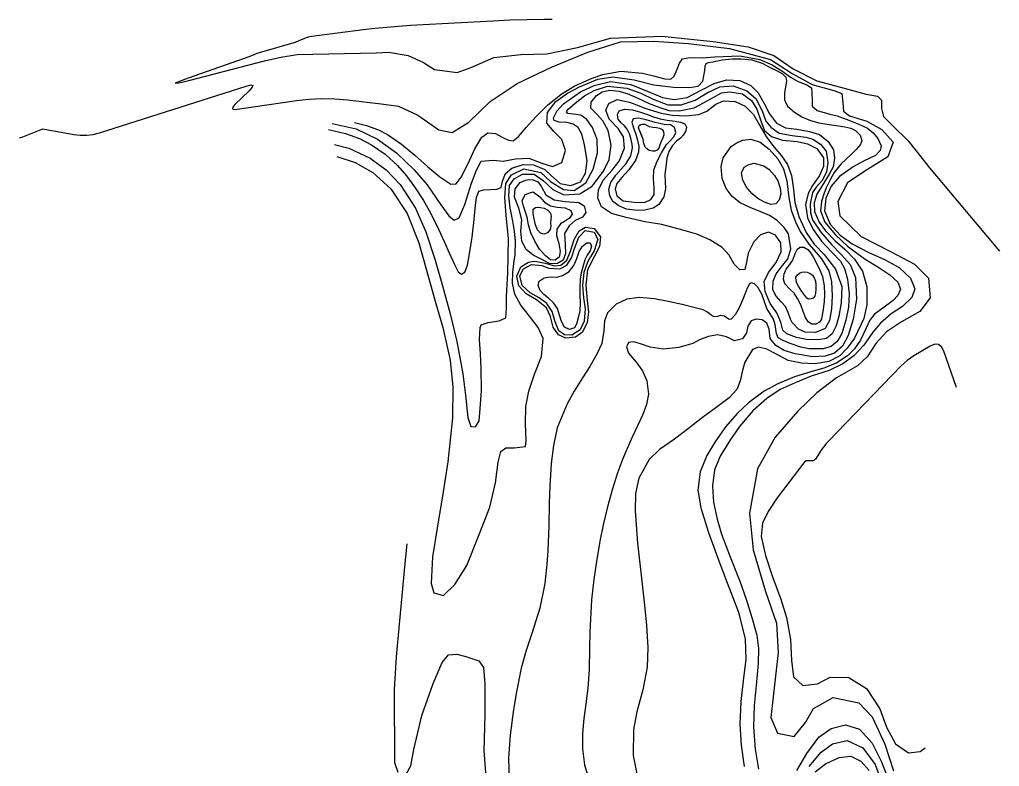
# Model space of a CAD drawing. Extents: x 290015 to 290303, y 715551 to 716063.
# Drawn here: x 290077.9 to 290227.3, y 715949.5 to 716063.4 of the extents above; entities that cross this region are included whole.
import ezdxf

# ---------------------------------------------------------------- set-up
doc = ezdxf.new("R2010")
doc.units = 0
doc.header["$MEASUREMENT"] = 0
for name, color, linetype in [('11', 7, 'CONTINUOUS'), ('12', 7, 'CONTINUOUS'), ('13', 7, 'CONTINUOUS'), ('14', 7, 'CONTINUOUS'), ('15', 7, 'CONTINUOUS'), ('16', 7, 'CONTINUOUS'), ('17', 7, 'CONTINUOUS'), ('18', 7, 'CONTINUOUS'), ('19', 7, 'CONTINUOUS'), ('20', 7, 'CONTINUOUS'), ('21', 7, 'CONTINUOUS')]:
    doc.layers.add(name, color=color, linetype=linetype)

msp = doc.modelspace()

# ---------------------------------------------------------------- linework, layer by layer
at = {"layer": '11', "color": 2, "linetype": 'CONTINUOUS'}
msp.add_line((290216.679, 716040.746), (290227.321, 716028.043), dxfattribs=at)
for points in [[(290159.103, 716063.345), (290157.918, 716063.353), (290155.3, 716063.325), (290152.683, 716063.25), (290150.067, 716063.129), (290137.508, 716062.436), (290135.698, 716062.32), (290133.891, 716062.172), (290132.087, 716061.992), (290130.286, 716061.78), (290122.465, 716060.79), (290122.179, 716060.744), (290121.9, 716060.677), (290121.625, 716060.589), (290121.357, 716060.481), (290120.489, 716060.095), (290120.301, 716060.015), (290120.112, 716059.943), (290119.92, 716059.877), (290119.725, 716059.817), (290114.819, 716058.413), (290114.636, 716058.357), (290114.454, 716058.298), (290114.273, 716058.233), (290114.094, 716058.163), (290113.513, 716057.929), (290113.388, 716057.88), (290113.263, 716057.832), (290113.137, 716057.785), (290113.01, 716057.74), (290103.622, 716054.437), (290102.12, 716053.885), (290101.637, 716053.642), (290102.173, 716053.71), (290103.728, 716054.088), (290115.245, 716057.06), (290117.723, 716057.616), (290120.221, 716058.01), (290132.306, 716058.285)], [(290132.306, 716058.285), (290134.146, 716058.406), (290137.184, 716057.901), (290139.512, 716056.817), (290141.177, 716055.741), (290144.63, 716055.276), (290146.898, 716056.101), (290150.208, 716057.57), (290154.322, 716058.057), (290158.33, 716058.126), (290162.973, 716059.102), (290168.018, 716060.511), (290175.831, 716060.818), (290183.69, 716060.031), (290189.015, 716059.188), (290192.914, 716057.905), (290195.883, 716055.854), (290199.461, 716054.038), (290203.649, 716052.887), (290206.994, 716051.987), (290208.721, 716051.668), (290209.351, 716051.05), (290209.363, 716049.787), (290209.629, 716048.564), (290211.026, 716047.229), (290213.391, 716044.873), (290215.541, 716042.166), (290216.679, 716040.746)], [(290220.758, 716007.303), (290218.856, 716012.819), (290218.508, 716013.494), (290218.043, 716013.847), (290217.459, 716013.878), (290216.758, 716013.586), (290214.274, 716012.106), (290213.755, 716011.772), (290213.261, 716011.407), (290212.793, 716011.009), (290212.35, 716010.58), (290201.203, 715999.028), (290200.916, 715998.717), (290200.645, 715998.395), (290200.388, 715998.06), (290200.147, 715997.714), (290199.254, 715996.372), (290199.144, 715996.24), (290199.013, 715996.147), (290198.862, 715996.092), (290198.691, 715996.076), (290197.892, 715996.088), (290197.868, 715996.088), (290197.845, 715996.085), (290197.822, 715996.08), (290197.799, 715996.073), (290197.725, 715996.046), (290197.71, 715996.039), (290197.696, 715996.03), (290197.684, 715996.02), (290197.673, 715996.007), (290193.426, 715990.452)], [(290193.426, 715990.452), (290192.044, 715988.387), (290191.215, 715986.589), (290191.018, 715984.591), (290191.634, 715981.655), (290192.686, 715978.564), (290194.009, 715975.032), (290194.879, 715972.224), (290195.471, 715968.858), (290195.643, 715965.642), (290195.932, 715963.176), (290197.354, 715961.838), (290199.561, 715962.106), (290201.528, 715963.143), (290204.337, 715963.057), (290207.068, 715961.42), (290209.094, 715958.313), (290210.087, 715955.484), (290211.497, 715952.941), (290213.45, 715951.579), (290215.217, 715951.801), (290216.011, 715952.357)]]:
    msp.add_lwpolyline(points, dxfattribs=at)
at = {"layer": '12', "color": 2, "linetype": 'CONTINUOUS'}
for points in [[(290133.059, 716050.519), (290135.704, 716050.171), (290138.663, 716048.79), (290141.816, 716046.546), (290143.851, 716046.169), (290146.421, 716047.712), (290149.69, 716050.883), (290153.809, 716053.61), (290159.001, 716056.088), (290164.56, 716058.373), (290169.558, 716059.962), (290174.649, 716060.044), (290179.892, 716059.727), (290186.16, 716058.949), (290192.395, 716057.248), (290195.717, 716055.119), (290198.788, 716053.466), (290202.065, 716052.527), (290203.273, 716052.095), (290203.454, 716050.719), (290203.552, 716049.393), (290204.463, 716048.693), (290207.107, 716047.886), (290209.414, 716046.585), (290211.125, 716044.673), (290210.302, 716042.424), (290206.791, 716040.268), (290204.137, 716038.488), (290202.669, 716035.63), (290202.997, 716033.439), (290206.254, 716030.293), (290210.697, 716028.029), (290214.386, 716026.067), (290216.486, 716023.92), (290216.745, 716020.939), (290215.207, 716018.886), (290212.386, 716017.302), (290210.087, 716015.755), (290208.47, 716013.965), (290207.159, 716011.959), (290205.658, 716010.586), (290202.47, 716008.744), (290199.505, 716006.459), (290196.598, 716003.684), (290193.147, 715999.694), (290190.419, 715994.891), (290189.23, 715988.108), (290189.782, 715982.523), (290191.656, 715976.166), (290193.317, 715971.345), (290193.601, 715966.909), (290192.839, 715960.136), (290192.461, 715956.991), (290193.482, 715954.597), (290196.027, 715954.096), (290197.747, 715956.208), (290198.998, 715958.331), (290201.975, 715960.008), (290205.892, 715959.213), (290207.906, 715957.091), (290209.829, 715952.89), (290211.19, 715948.84)], [(290077.913, 716045.35), (290078.39, 716045.502), (290081.478, 716046.696), (290081.478, 716046.696), (290081.478, 716046.696), (290081.478, 716046.696), (290081.478, 716046.696), (290081.478, 716046.696), (290081.478, 716046.696), (290081.478, 716046.696), (290081.478, 716046.696), (290081.478, 716046.696), (290086.165, 716045.848), (290087.165, 716045.728), (290088.158, 716045.731), (290089.142, 716045.857), (290090.118, 716046.105), (290112.484, 716053.231), (290113.172, 716053.396), (290113.474, 716053.33), (290113.389, 716053.033), (290112.918, 716052.505), (290110.749, 716050.404), (290110.423, 716050.021), (290110.372, 716049.775), (290110.598, 716049.664), (290111.101, 716049.689), (290120.14, 716050.998), (290122.078, 716051.216), (290124.018, 716051.307), (290125.959, 716051.273), (290127.903, 716051.112), (290133.059, 716050.519)]]:
    msp.add_lwpolyline(points, dxfattribs=at)
at = {"layer": '13', "color": 2, "linetype": 'CONTINUOUS'}
for points in [[(290128.974, 716047.681), (290130.805, 716047.229), (290132.616, 716046.564), (290133.994, 716045.859), (290136.153, 716044.376), (290138.183, 716042.669), (290140.15, 716040.92), (290142.001, 716039.391), (290143.655, 716038.271), (290144.497, 716038.309), (290145.269, 716039.319), (290146.303, 716041.44), (290147.335, 716043.637), (290148.42, 716045.428), (290149.317, 716046.075), (290150.5, 716045.968), (290151.515, 716045.444), (290152.469, 716044.973), (290153.186, 716044.874), (290153.966, 716045.538), (290155.162, 716046.906), (290156.613, 716048.52), (290158.423, 716050.327), (290160.471, 716051.991), (290162.57, 716053.258), (290165.199, 716054.426), (290166.857, 716054.98), (290169.619, 716055.473), (290172.876, 716055.2), (290174.79, 716054.74), (290176.301, 716054.337), (290177.238, 716054.286), (290177.738, 716054.753), (290178.207, 716055.797), (290178.54, 716056.729), (290179.006, 716057.375), (290180.094, 716057.556), (290182.007, 716057.525), (290183.935, 716057.702), (290187.715, 716057.832), (290190.773, 716057.293), (290192.658, 716056.473), (290194.32, 716055.462), (290195.477, 716054.601), (290196.657, 716053.91), (290197.972, 716053.405), (290198.68, 716052.947), (290198.697, 716052.249), (290198.766, 716051.038), (290198.789, 716050.169), (290199.513, 716049.475), (290201.443, 716048.948), (290202.562, 716048.705), (290204.356, 716048.042), (290205.887, 716047.398), (290207.222, 716046.792), (290208.057, 716046.096), (290208.796, 716045.211), (290209.273, 716044.11), (290209.155, 716043.38), (290208.427, 716042.663), (290206.619, 716041.755), (290205.047, 716040.898), (290202.946, 716039.45), (290201.673, 716037.987), (290200.829, 716036.133), (290200.633, 716034.228), (290201.524, 716032.194), (290203.039, 716030.498), (290204.867, 716029.163), (290207.404, 716027.862), (290209.804, 716026.794), (290212.04, 716025.584), (290213.788, 716023.942), (290214.402, 716022.334), (290213.947, 716021.001), (290212.524, 716019.599), (290210.824, 716018.492), (290209.175, 716017.065), (290208.027, 716015.694), (290206.624, 716013.736), (290205.134, 716012.118), (290203.457, 716010.883), (290201.359, 716009.885), (290198.626, 716008.986), (290196.161, 716008.01), (290193.907, 716006.952), (290191.867, 716005.621), (290189.699, 716003.705), (290187.707, 716001.314), (290186.313, 715999.338)], [(290186.313, 715999.338), (290184.736, 715996.802), (290183.892, 715994.725), (290183.547, 715992.25), (290183.737, 715989.823), (290184.275, 715987.223), (290184.964, 715984.903), (290186.279, 715981.454), (290187.727, 715977.763), (290188.694, 715975.005), (290189.578, 715972.238), (290190.317, 715969.541), (290190.58, 715967.497), (290190.511, 715965.185), (290190.212, 715961.867), (290189.937, 715958.823), (290189.822, 715955.481), (290190.089, 715952.136), (290190.584, 715949.128)], [(290196.457, 715948.883), (290197.971, 715951.472), (290199.776, 715953.996), (290201.674, 715955.305), (290203.872, 715955.836), (290205.998, 715955.218), (290207.919, 715953.062), (290209.356, 715950.197), (290210.589, 715946.9)]]:
    msp.add_lwpolyline(points, dxfattribs=at)
at = {"layer": '14', "color": 2, "linetype": 'CONTINUOUS'}
for points in [[(290125.591, 716047.512), (290129.227, 716046.687), (290132.498, 716045.148), (290135.41, 716043.034), (290138.098, 716040.476), (290140.054, 716038.151), (290142.15, 716035.121), (290143.377, 716033.442), (290144.197, 716032.801), (290144.944, 716033.145), (290145.812, 716035.149), (290146.846, 716038.401), (290147.588, 716040.401), (290148.303, 716041.758), (290150.147, 716041.917), (290151.654, 716041.771), (290153.512, 716042.125), (290155.575, 716042.249), (290157.554, 716041.488), (290159.192, 716040.951), (290160.59, 716041.584), (290161.176, 716043.416), (290160.589, 716045.077), (290159.388, 716046.314), (290158.29, 716047.564), (290158.433, 716049.198), (290159.69, 716050.851), (290161.453, 716052.147), (290163.295, 716053.13), (290166.085, 716054.26), (290168.362, 716054.655), (290171.613, 716054.163), (290174.604, 716053.408), (290177.646, 716053.035), (290180.048, 716052.991), (290181.398, 716053.195), (290182.09, 716053.973), (290182.389, 716055.585), (290182.473, 716056.256), (290182.599, 716056.657), (290182.951, 716056.835), (290183.602, 716056.92), (290185.022, 716057.205), (290186.548, 716057.365), (290187.955, 716057.389), (290189.56, 716057.22), (290191.127, 716056.694), (290192.455, 716056.021), (290193.413, 716055.546), (290194.25, 716055.071), (290194.771, 716054.576), (290194.859, 716053.982), (290194.694, 716053.114), (290194.534, 716052.116), (290194.537, 716051.104), (290195.017, 716050.15), (290196.059, 716049.23), (290197.186, 716048.554), (290198.506, 716047.982), (290199.797, 716047.614), (290201.344, 716047.352), (290202.79, 716047.171), (290203.742, 716047.029), (290204.652, 716046.787), (290205.367, 716046.429), (290206.064, 716045.748), (290206.343, 716044.904), (290206.133, 716044.318), (290205.481, 716043.539), (290204.761, 716042.853), (290203.145, 716041.319), (290202.148, 716040.027), (290201.565, 716039.056), (290200.918, 716037.708), (290200.54, 716036.737), (290200.198, 716035.636), (290200.052, 716034.227), (290200.683, 716032.503), (290202.304, 716030.57), (290204.176, 716028.827), (290206.875, 716026.823), (290208.808, 716025.647), (290210.592, 716024.458), (290211.846, 716023.339), (290212.221, 716022.241), (290211.813, 716021.296), (290211.116, 716020.53), (290209.539, 716019.39), (290208.3, 716018.47), (290207.579, 716017.541), (290206.897, 716016.116)], [(290206.897, 716016.116), (290206.127, 716014.474), (290205.249, 716013.193), (290204.162, 716012.103), (290202.534, 716011.034), (290200.7, 716010.277), (290198.402, 716009.602), (290196.061, 716008.889), (290193.524, 716007.842), (290191.452, 716006.706), (290189.042, 716004.96), (290187.32, 716003.33), (290185.623, 716001.328), (290184.047, 715999.119), (290182.723, 715996.938), (290181.666, 715994.402), (290181.348, 715991.65), (290181.791, 715988.951), (290182.978, 715985.152), (290184.383, 715981.279), (290185.83, 715977.528), (290187.534, 715973.009), (290188.572, 715968.936), (290188.668, 715965.84), (290188.314, 715963.026), (290187.898, 715959.4), (290187.758, 715955.985), (290187.925, 715952.747), (290188.424, 715949.525)], [(290198.296, 715949.486), (290200.159, 715951.694), (290201.893, 715952.969), (290204.112, 715953.477), (290206.48, 715952.369), (290208.36, 715949.81), (290209.614, 715946.473)]]:
    msp.add_lwpolyline(points, dxfattribs=at)
at = {"layer": '15', "color": 2, "linetype": 'CONTINUOUS'}
for points in [[(290124.999, 716046.581), (290127.596, 716046.018), (290129.72, 716045.237), (290131.551, 716044.289), (290133.666, 716042.822), (290135.55, 716041.097), (290136.891, 716039.564), (290138.138, 716037.883), (290139.489, 716035.771), (290140.554, 716033.882), (290141.809, 716031.391), (290142.656, 716029.55), (290143.433, 716027.797), (290144.211, 716026.025), (290144.799, 716024.907), (290145.273, 716024.562), (290145.785, 716024.864), (290146.23, 716025.923), (290146.539, 716027.645), (290146.941, 716030.204), (290147.244, 716032.89), (290147.433, 716035.077), (290147.587, 716036.256), (290147.932, 716037.228), (290148.725, 716037.386), (290149.742, 716037.443), (290150.706, 716037.515), (290151.334, 716037.765), (290151.555, 716038.743), (290152.03, 716039.874), (290152.998, 716040.704), (290154.69, 716041.25), (290156.281, 716041.233), (290157.991, 716040.491), (290158.999, 716039.55), (290160.351, 716038.389), (290161.971, 716038.058), (290163.419, 716038.626), (290164.182, 716039.947), (290164.437, 716041.824), (290164.072, 716044.333), (290163.631, 716045.898), (290163.077, 716046.904), (290162.327, 716047.429), (290161.372, 716047.645), (290160.171, 716047.738), (290159.443, 716047.984), (290159.307, 716048.401), (290159.856, 716049.375), (290160.826, 716050.514), (290163.44, 716052.35), (290165.506, 716053.321), (290168.011, 716053.905), (290171.111, 716053.468), (290174.123, 716052.224), (290175.959, 716051.467), (290177.745, 716051.151), (290179.694, 716051.48), (290181.831, 716052.621), (290183.851, 716053.597), (290185.713, 716054.152), (290187.731, 716054.093), (290189.394, 716053.321), (290190.548, 716052.182), (290191.473, 716050.586), (290192.28, 716048.999), (290193.349, 716047.551), (290194.705, 716046.866), (290196.411, 716046.66), (290198.339, 716046.303), (290199.89, 716045.835), (290201.205, 716044.755), (290202.015, 716043.493), (290202.19, 716042.254), (290201.987, 716040.923), (290201.384, 716039.811), (290200.332, 716038.131), (290199.487, 716036.756), (290199.081, 716035.414), (290199.101, 716034.111), (290199.859, 716032.495), (290200.823, 716031.179), (290202.286, 716029.629), (290203.73, 716028.343), (290205.242, 716026.863), (290206.442, 716024.994), (290207.109, 716022.631), (290207.121, 716019.87), (290206.642, 716017.781), (290205.229, 716014.8), (290204.132, 716013.26)], [(290164.127, 716026.712), (290163.849, 716025.816), (290163.566, 716024.758), (290163.399, 716023.78), (290163.334, 716022.568), (290163.332, 716021.399), (290163.381, 716020.131), (290163.321, 716018.985), (290163.144, 716018.075), (290162.82, 716016.945), (290162.508, 716016.385), (290161.741, 716016.121), (290160.982, 716016.479), (290160.543, 716017.332), (290160.262, 716018.328), (290159.924, 716019.329), (290159.346, 716020.207), (290158.585, 716020.869), (290157.847, 716021.433), (290157.31, 716022.045), (290156.968, 716022.817), (290157.147, 716023.467), (290157.918, 716023.999), (290158.821, 716024.145), (290159.832, 716024.108), (290160.716, 716024.327), (290161.712, 716024.965), (290162.422, 716025.861), (290162.877, 716026.925), (290163.226, 716027.987), (290163.746, 716028.799), (290164.426, 716029.331), (290164.911, 716029.332), (290165.127, 716028.797), (290164.933, 716028.086), (290164.483, 716027.431), (290164.127, 716026.712)], [(290204.132, 716013.26), (290203.002, 716012.124), (290201.299, 716011.23), (290199.231, 716010.891), (290197.158, 716010.963), (290195.107, 716011.408), (290193.012, 716012.487), (290191.861, 716013.121), (290190.599, 716013.437), (290189.682, 716013.049), (290188.507, 716011.146), (290188.186, 716010.094), (290187.791, 716008.308), (290187.262, 716006.963), (290186.129, 716005.706), (290184.295, 716004.354), (290182.061, 716002.701), (290179.909, 716001.049), (290177.766, 715999.413), (290175.492, 715997.815), (290173.918, 715996.296), (290172.343, 715993.467), (290171.83, 715991.142), (290171.765, 715988.493), (290172.116, 715983.569), (290172.73, 715978.211), (290173.213, 715974.077), (290173.509, 715970.981), (290173.695, 715967.63), (290173.593, 715964.674), (290172.933, 715961.176), (290172.029, 715957.844), (290171.51, 715955.127), (290171.462, 715951.193), (290172.02, 715948.395)], [(290199.246, 715948.676), (290200.78, 715949.898), (290202.883, 715950.901), (290204.664, 715951.077), (290206.203, 715950.324), (290207.474, 715948.903)]]:
    msp.add_lwpolyline(points, dxfattribs=at)
at = {"layer": '16', "color": 2, "linetype": 'CONTINUOUS'}
for points in [[(290125.946, 716044.341), (290128.119, 716043.761), (290131.388, 716042.257), (290133.813, 716040.452), (290135.947, 716038.203), (290138.263, 716034.625), (290139.84, 716031.007), (290141.259, 716026.68), (290142.403, 716022.768), (290143.558, 716018.492), (290144.565, 716014.282), (290145.477, 716009.363), (290145.901, 716006.125), (290146.247, 716002.707), (290146.698, 716001.322), (290147.437, 716001.278), (290147.979, 716002.184), (290148.152, 716004.088), (290148.326, 716006.774), (290148.296, 716010.227), (290148.172, 716012.43), (290148.059, 716014.583), (290148.161, 716016.428), (290148.288, 716016.825), (290149.37, 716017.191), (290151.019, 716017.414), (290152.075, 716017.902), (290152.155, 716019.343), (290152.157, 716021.139), (290152.357, 716024.71), (290152.455, 716029.958), (290152.128, 716033.536), (290151.897, 716036.249), (290152.052, 716038.37), (290152.914, 716039.707), (290154.79, 716040.586), (290157.377, 716040.035), (290158.848, 716038.661), (290160.866, 716037.451), (290162.486, 716037.326), (290164.24, 716038.47), (290165.396, 716040.57), (290166.056, 716043.061), (290165.963, 716045.103), (290165.272, 716046.912), (290164.413, 716048.112), (290163.471, 716048.812), (290162.34, 716048.96), (290161.488, 716049.035), (290161.312, 716049.282), (290161.575, 716049.706), (290162.622, 716050.606), (290164.045, 716051.749), (290165.51, 716052.571), (290167.558, 716053.19), (290170.489, 716052.887), (290172.622, 716052.122), (290174.503, 716051.202), (290176.771, 716050.384), (290178.772, 716050.351), (290180.948, 716051.076), (290182.746, 716052.166), (290184.675, 716053.081), (290186.707, 716053.26), (290188.814, 716052.488), (290190.202, 716051.353), (290191.142, 716049.425), (290191.696, 716047.85), (290192.492, 716046.966), (290193.747, 716046.058), (290195.723, 716045.679), (290197.804, 716045.448), (290198.858, 716045.129), (290200.036, 716044.381), (290200.904, 716043.322), (290201.151, 716041.582), (290200.939, 716040.127), (290200.332, 716038.9), (290199.381, 716037.813), (290198.839, 716036.995), (290198.461, 716035.272), (290198.498, 716033.882), (290198.812, 716032.858), (290200.116, 716030.963), (290201.704, 716029.066), (290203.237, 716027.523), (290204.547, 716026.035), (290205.38, 716024.04), (290205.553, 716020.717), (290205.033, 716017.71), (290204.248, 716015.185)], [(290164.443, 716026.245), (290163.936, 716024.825), (290163.768, 716022.885), (290163.897, 716020.944), (290164.145, 716019.293), (290164.005, 716017.4), (290163.414, 716016.074), (290162.122, 716015.269), (290161, 716015.315), (290160.135, 716015.912), (290159.565, 716017.287), (290159.145, 716018.858), (290158.296, 716020.104), (290157.156, 716020.966), (290155.773, 716021.72), (290154.545, 716022.825), (290154.197, 716024.293), (290154.73, 716025.374), (290155.989, 716026.007), (290157.523, 716025.864), (290158.631, 716025.483), (290160.268, 716025.383), (290161.346, 716025.929), (290162.086, 716027.02), (290162.521, 716028.467), (290163.174, 716030.216), (290164.178, 716031.197), (290165.535, 716030.948), (290166.073, 716029.893), (290165.546, 716028.126), (290164.711, 716026.782), (290164.443, 716026.245)], [(290204.248, 716015.185), (290203.37, 716013.593), (290202.176, 716012.529), (290200.777, 716012.029), (290198.852, 716011.943), (290196.167, 716012.433), (290194.524, 716012.932), (290193.227, 716013.658), (290192.386, 716014.758), (290192.224, 716016.175), (290191.88, 716017.069), (290191.15, 716017.58), (290190.229, 716017.705), (290189.476, 716017.415), (290188.965, 716016.643), (290188.758, 716015.592), (290188.124, 716014.687), (290186.928, 716014.391), (290185.716, 716015.004), (290184.36, 716015.324), (290182.904, 716015.076), (290181.592, 716014.533), (290180.551, 716013.983), (290178.429, 716013.352), (290176.033, 716013.13), (290174.049, 716013.425), (290172.596, 716013.928), (290171.503, 716014.251), (290170.764, 716014.136), (290170.475, 716013.454), (290170.787, 716012.488), (290171.983, 716011.086), (290172.881, 716009.805), (290173.551, 716008.313), (290173.828, 716006.261), (290173.529, 716004.678), (290172.959, 716003.173), (290172.157, 716001.444), (290171.384, 715999.815), (290170.55, 715997.995), (290169.84, 715996.303), (290169.093, 715994.283), (290168.309, 715991.833), (290167.562, 715989.106), (290166.907, 715986.331), (290166.449, 715984.133), (290165.909, 715981.101), (290165.465, 715978.005), (290165.135, 715974.913), (290164.844, 715969.994), (290164.806, 715967.541), (290164.758, 715964.254), (290164.566, 715961.434), (290164.25, 715959.037), (290163.947, 715956.816), (290163.748, 715954.542), (290163.746, 715952.214), (290164.055, 715949.759), (290164.589, 715947.861)]]:
    msp.add_lwpolyline(points, dxfattribs=at)
at = {"layer": '17', "color": 2, "linetype": 'CONTINUOUS'}
for points in [[(290126.28, 716042.498), (290129.092, 716041.554), (290131.778, 716040.027), (290134.538, 716037.536), (290137.037, 716033.776), (290138.773, 716029.332), (290140.239, 716024.228), (290141.279, 716020.423), (290142.443, 716016.413), (290143.593, 716011.435), (290143.987, 716007.312), (290143.903, 716002.641), (290143.203, 715995.933), (290142.513, 715991.378), (290141.579, 715985.816), (290140.887, 715981.491), (290140.684, 715977.426), (290141.097, 715975.99), (290142.571, 715975.562), (290144.299, 715977.237), (290146.095, 715980.169), (290147.996, 715984.874), (290149.632, 715989.045), (290150.499, 715992.75), (290150.879, 715995.919), (290151.285, 715997.513), (290152.046, 715998.096), (290153.353, 715998.085), (290155.058, 715998.26), (290155.169, 715999.178), (290155.056, 716001.746), (290155.115, 716004.382), (290155.575, 716006.735), (290156.431, 716009.325), (290157.485, 716012.026), (290157.764, 716014.743), (290156.971, 716016.428), (290155.669, 716018.142), (290154.344, 716019.839), (290153.443, 716021.505), (290153.075, 716023.179), (290153.143, 716024.813), (290153.302, 716026.191), (290153.46, 716027.574), (290153.53, 716029.522), (290153.374, 716031.128), (290153.122, 716032.61), (290152.744, 716034.644), (290152.503, 716036.503), (290152.64, 716038.057), (290153.333, 716039.092), (290154.61, 716039.771), (290156.359, 716039.779), (290157.809, 716038.792), (290159.222, 716037.432), (290160.888, 716036.651), (290163.349, 716036.798), (290165.22, 716037.976), (290166.947, 716040.27), (290167.795, 716042.016), (290168.102, 716044.221), (290167.651, 716046.456), (290166.841, 716047.948), (290165.893, 716048.975), (290165.033, 716049.862), (290165.051, 716050.778), (290165.893, 716051.809), (290166.749, 716052.367), (290167.868, 716052.613), (290169.295, 716052.434), (290170.564, 716052.101), (290172.208, 716051.397), (290173.924, 716050.566), (290175.566, 716049.956), (290176.896, 716049.494), (290178.47, 716049.442), (290180.761, 716049.911), (290182.189, 716050.65), (290183.651, 716051.505), (290184.931, 716052.19), (290186.212, 716052.364), (290188.171, 716052.026), (290189.494, 716051.007), (290190.343, 716049.711), (290190.995, 716047.773), (290191.514, 716046.452), (290192.563, 716045.553), (290194.258, 716044.98), (290196.504, 716044.761), (290198.077, 716044.408), (290199.475, 716043.691)], [(290199.475, 716043.691), (290200.511, 716042.296), (290200.489, 716040.943), (290199.879, 716039.588), (290198.804, 716038.063), (290198.136, 716036.869), (290197.749, 716035.161), (290198.04, 716033.163), (290198.906, 716031.366), (290200.174, 716029.603), (290201.739, 716027.96), (290203.066, 716026.516), (290203.711, 716025.438), (290204.149, 716023.803), (290204.427, 716021.576), (290204.293, 716019.547), (290203.902, 716017.551), (290203.271, 716015.501), (290202.565, 716014.277), (290201.65, 716013.53), (290200.471, 716013.178), (290198.33, 716013.182), (290197.036, 716013.428), (290195.267, 716014.016), (290194.231, 716014.475), (290193.568, 716014.851), (290193.311, 716015.517), (290193.136, 716016.824), (290192.864, 716017.7), (290192.353, 716018.517), (290191.838, 716019.317), (290191.494, 716020.321), (290191.092, 716021.529), (290190.501, 716022.567), (290189.961, 716023.075), (290189.524, 716023.211), (290189.209, 716023.057), (290188.859, 716022.429), (290188.241, 716020.84), (290187.661, 716019.416), (290187.044, 716018.354), (290186.443, 716017.71), (290186.092, 716017.649), (290185.792, 716017.857), (290185.41, 716018.138), (290184.79, 716018.232), (290184.313, 716018.083), (290183.84, 716018.059), (290183.368, 716018.311), (290182.802, 716018.763), (290182.152, 716019.13), (290180.723, 716019.483), (290178.953, 716019.92), (290176.545, 716020.462), (290174.706, 716020.801), (290172.408, 716020.978), (290170.531, 716020.738), (290168.907, 716019.992), (290167.582, 716018.637), (290167.091, 716017.426), (290167.025, 716015.893), (290166.672, 716013.963), (290166.007, 716012.44), (290164.87, 716010.48), (290163.756, 716008.726), (290162.485, 716006.706), (290161.397, 716004.791), (290159.907, 716001.106), (290159.324, 715998.442), (290158.975, 715995.689), (290158.747, 715992.223), (290158.668, 715989.668), (290158.601, 715986.198), (290158.471, 715982.401), (290158.331, 715980.33), (290157.999, 715977.425), (290157.226, 715973.637), (290156.015, 715969.782), (290155.162, 715967.208), (290154.414, 715964.5), (290153.688, 715960.899), (290153.251, 715958.175), (290152.72, 715954.291), (290152.46, 715950.785), (290152.544, 715947.619)], [(290156.76, 716026.504), (290158.054, 716026.204), (290159.486, 716025.804), (290160.42, 716025.936), (290161.369, 716026.686), (290161.917, 716028.056), (290162.461, 716029.843), (290163.258, 716031.133), (290164.228, 716031.727), (290165.524, 716031.505), (290166.518, 716030.247), (290166.362, 716028.766), (290165.524, 716027.184), (290164.534, 716025.192), (290164.251, 716022.859), (290164.465, 716020.548), (290164.64, 716018.741), (290164.435, 716017.162), (290163.745, 716015.721), (290162.695, 716014.961), (290161.214, 716014.775), (290160.083, 716015.294), (290159.258, 716016.485), (290158.887, 716018.104), (290158.27, 716019.399), (290156.729, 716020.656), (290155.135, 716021.546), (290154.044, 716022.752), (290153.717, 716024.24), (290154.361, 716025.672), (290155.518, 716026.383), (290156.31, 716026.517), (290156.76, 716026.504)]]:
    msp.add_lwpolyline(points, dxfattribs=at)
at = {"layer": '18', "color": 2, "linetype": 'CONTINUOUS'}
for points in [[(290172.878, 716050.015), (290173.268, 716049.864), (290175.736, 716049.086), (290177.461, 716048.776), (290179.495, 716048.674), (290181.503, 716048.906), (290182.701, 716049.397), (290184.071, 716050.447), (290185.232, 716050.961), (290187.005, 716050.873), (290188.557, 716050.159), (290189.817, 716048.887), (290190.71, 716047.387), (290191.765, 716045.522), (290192.738, 716044.237), (290194.114, 716042.599), (290195.011, 716041.244), (290195.64, 716039.607), (290195.942, 716037.48), (290196.124, 716035.465), (290196.731, 716033.36), (290197.869, 716030.914), (290199.098, 716029.139), (290200.575, 716027.552), (290202.329, 716025.308), (290203.273, 716022.658), (290203.213, 716020.171), (290202.847, 716018.171), (290202.436, 716016.684), (290201.844, 716015.478), (290200.973, 716014.747), (290199.667, 716014.523), (290197.906, 716014.614), (290196.383, 716014.903), (290194.897, 716015.445), (290194.293, 716016.011), (290194.015, 716017.249), (290193.372, 716018.64), (290192.39, 716020.088), (290191.58, 716021.888), (290191.442, 716023.415), (290192.107, 716024.804), (290193.255, 716026.343), (290194.058, 716027.957), (290193.997, 716029.312), (290193.176, 716030.509), (290192.088, 716030.932), (290190.87, 716030.547), (290189.899, 716029.498), (290189.018, 716027.76), (290188.774, 716026.374), (290188.514, 716025.261), (290187.742, 716025.233), (290186.861, 716026.055), (290186.114, 716027.471), (290185.034, 716028.605), (290183.15, 716029.789), (290181.19, 716030.666), (290179.03, 716031.276), (290175.85, 716032.106), (290173.258, 716032.537), (290170.42, 716033.189), (290168.167, 716033.787), (290166.644, 716034.837), (290166.106, 716036.121), (290166.176, 716037.389), (290166.903, 716038.861), (290168.222, 716040.368), (290169.341, 716041.757), (290170.143, 716043.737), (290170, 716045.497), (290169.166, 716046.733), (290167.815, 716048.202), (290167.283, 716049.532), (290167.775, 716050.586), (290169.052, 716051.172), (290171.089, 716050.71), (290172.878, 716050.015)], [(290157.431, 716037.968), (290157.501, 716037.86), (290158.163, 716036.622), (290159.429, 716035.857), (290161.086, 716035.604), (290163.168, 716035.494), (290164.002, 716034.987), (290164.237, 716033.938), (290163.747, 716033.238), (290162.639, 716032.731), (290161.723, 716031.933), (290161.021, 716030.731), (290161.087, 716029.024), (290161.165, 716027.691), (290160.794, 716026.694), (290159.945, 716026.172), (290158.821, 716026.133), (290157.624, 716026.714), (290156.241, 716027.433), (290155.183, 716028.294), (290154.475, 716029.559), (290154.362, 716031.131), (290154.475, 716032.841), (290154.023, 716034.59), (290153.367, 716036.304), (290153.459, 716037.543), (290154.236, 716038.502), (290155.062, 716038.9), (290155.582, 716038.99), (290156.211, 716038.952), (290156.943, 716038.643), (290157.431, 716037.968)], [(290136.983, 715983.438), (290136.604, 715979.964), (290136.188, 715975.526), (290135.799, 715971.221), (290135.354, 715966.208), (290135.046, 715961.228), (290135.01, 715957.87), (290135.105, 715953.46), (290135.068, 715950.113), (290135.576, 715948.638)], [(290136.901, 715948.419), (290137.589, 715949.592), (290138.021, 715952.085), (290139.264, 715957.276), (290140.959, 715962.16), (290142.347, 715965.38), (290143.305, 715966.525), (290144.572, 715966.626), (290145.974, 715966.276), (290147.945, 715965.603), (290148.653, 715964.604), (290148.861, 715962.08), (290148.849, 715957.381), (290148.699, 715951.925), (290149.198, 715945.251)]]:
    msp.add_lwpolyline(points, dxfattribs=at)
at = {"layer": '19', "color": 2, "linetype": 'CONTINUOUS'}
for points in [[(290171.312, 716044.369), (290171.121, 716045.29), (290170.903, 716045.963), (290170.564, 716046.651), (290170.161, 716047.157), (290169.669, 716047.603), (290169.168, 716048.2), (290169.065, 716048.876), (290169.329, 716049.424), (290170.142, 716049.695), (290171.367, 716049.593), (290172.588, 716049.264), (290173.645, 716048.879), (290174.598, 716048.529), (290175.604, 716048.213), (290176.673, 716048.008), (290177.864, 716047.87), (290178.7, 716047.738), (290179.338, 716047.466), (290179.631, 716046.962), (290179.465, 716046.291), (290179.102, 716045.734), (290178.672, 716045.278), (290178.08, 716044.806), (290177.455, 716044.177), (290176.927, 716043.25), (290176.615, 716042.21), (290176.444, 716040.853), (290176.322, 716039.793), (290176.372, 716038.65), (290176.409, 716037.616), (290176.148, 716036.319), (290175.393, 716035.164), (290174.5, 716034.592), (290173.277, 716034.313), (290172.129, 716034.268), (290170.437, 716034.478), (290169.264, 716034.944), (290168.389, 716035.652), (290167.908, 716036.503), (290167.757, 716037.483), (290168.044, 716038.511), (290168.852, 716039.654), (290169.645, 716040.547), (290170.394, 716041.434), (290171.119, 716042.606), (290171.35, 716043.815), (290171.312, 716044.369)], [(290187.17, 716044.519), (290188.171, 716044.975), (290189.427, 716045.149), (290190.847, 716044.691), (290192.217, 716043.586), (290193.524, 716042.108), (290194.401, 716040.624), (290194.889, 716038.753), (290195.188, 716036.244), (290195.589, 716034.305), (290196.211, 716032.506), (290196.93, 716031.052), (290198.256, 716029.106), (290199.36, 716027.845), (290200.198, 716026.882), (290201.286, 716025.052), (290201.707, 716023.409), (290201.832, 716021.227), (290201.698, 716019.261), (290201.401, 716017.48), (290200.732, 716016.286), (290199.278, 716015.646), (290197.696, 716015.706), (290196.709, 716016.18), (290195.724, 716017.196), (290195.455, 716017.698), (290195.12, 716018.697), (290194.701, 716019.616), (290194.015, 716020.394), (290193.286, 716021.185), (290192.768, 716022.172), (290192.798, 716023.493), (290193.281, 716024.611), (290194.107, 716025.679), (290195.04, 716026.901), (290195.533, 716028.432), (290195.14, 716030.701), (290194.509, 716031.67), (290193.408, 716032.73), (290192.241, 716033.481), (290190.95, 716034.068), (290189.338, 716034.69), (290187.784, 716035.433), (290186.559, 716036.389), (290185.673, 716037.601), (290185.058, 716039.137), (290184.872, 716040.954), (290185.175, 716042.299), (290186.409, 716044.001), (290187.17, 716044.519)], [(290156.427, 716036.956), (290157.253, 716036.32), (290157.968, 716035.533), (290158.852, 716034.951), (290159.891, 716034.756), (290161.086, 716034.675), (290161.953, 716034.28), (290162.176, 716033.682), (290161.758, 716033.085), (290161.005, 716032.586), (290160.384, 716032.201), (290159.846, 716031.425), (290159.783, 716030.444), (290160.152, 716029.22), (290160.334, 716028.028), (290160.166, 716027.165), (290159.583, 716026.695), (290158.887, 716026.752), (290158.082, 716027.365), (290157.211, 716028.367), (290156.46, 716029.575), (290155.891, 716030.865), (290155.535, 716032.065), (290155.3, 716033.254), (290154.767, 716034.898), (290154.555, 716035.741), (290155.017, 716036.699), (290156.191, 716037.1), (290156.427, 716036.956)]]:
    msp.add_lwpolyline(points, dxfattribs=at)
at = {"layer": '20', "color": 2, "linetype": 'CONTINUOUS'}
for points in [[(290171.536, 716046.87), (290171.873, 716045.886), (290172.147, 716044.982), (290172.324, 716044.028), (290172.294, 716043.148), (290171.846, 716041.862), (290170.829, 716040.434), (290169.746, 716039.309), (290168.985, 716038.377), (290168.706, 716037.543), (290168.961, 716036.49), (290169.954, 716035.747), (290171.609, 716035.525), (290173.183, 716035.479), (290174.176, 716035.947), (290174.658, 716036.685), (290174.7, 716037.711), (290174.562, 716039.142), (290174.645, 716040.455), (290175.119, 716041.779), (290175.781, 716043.022), (290176.573, 716044.3), (290177.098, 716044.893), (290177.694, 716045.461), (290177.984, 716046.159), (290177.763, 716046.884), (290177.185, 716047.336), (290176.212, 716047.389), (290174.826, 716047.647), (290173.451, 716048.06), (290172.266, 716048.322), (290171.481, 716048.215), (290171.266, 716047.738), (290171.536, 716046.87)], [(290189.382, 716041.344), (290189.927, 716041.459), (290191.402, 716041.085), (290192.226, 716040.494), (290193.033, 716039.583), (290193.518, 716038.759), (290193.898, 716037.639), (290193.981, 716036.776), (290193.735, 716035.813), (290193.205, 716035.249), (290192.442, 716035.181), (290191.519, 716035.502), (290190.472, 716036.1), (290189.55, 716036.837), (290188.732, 716037.824), (290188.214, 716038.865), (290188.013, 716040.021), (290188.387, 716040.848), (290189.108, 716041.265), (290189.382, 716041.344)], [(290157.365, 716034.733), (290157.928, 716034.596), (290158.479, 716034.297), (290158.852, 716033.866), (290158.987, 716033.426), (290158.922, 716032.87), (290158.875, 716032.364), (290158.896, 716031.875), (290158.82, 716031.363), (290158.415, 716030.847), (290157.832, 716030.637), (290157.359, 716030.813), (290156.897, 716031.313), (290156.568, 716032.093), (290156.374, 716033.011), (290156.251, 716033.822), (290156.233, 716034.445), (290156.56, 716034.72), (290156.973, 716034.78), (290157.365, 716034.733)], [(290198.405, 716027.966), (290198.9, 716027.192), (290199.407, 716026.217), (290199.931, 716025.173), (290200.327, 716024.177), (290200.62, 716022.754), (290200.667, 716021.44), (290200.604, 716020.323), (290200.416, 716018.879), (290200.202, 716017.715), (290199.881, 716017.252), (290199.346, 716016.956), (290198.711, 716016.954), (290198.17, 716017.281), (290197.742, 716017.939), (290197.382, 716018.879), (290197.021, 716019.881), (290196.548, 716020.865), (290196.003, 716021.649), (290195.362, 716022.29), (290194.597, 716023.1), (290194.375, 716023.773), (290194.484, 716024.608), (290194.812, 716025.324), (290195.2, 716025.833), (290195.835, 716026.694), (290196.175, 716027.713), (290196.463, 716028.316), (290196.895, 716028.657), (290197.483, 716028.653), (290198.127, 716028.299), (290198.405, 716027.966)]]:
    msp.add_lwpolyline(points, dxfattribs=at)
at = {"layer": '21', "color": 2, "linetype": 'CONTINUOUS'}
for points in [[(290172.382, 716046.616), (290172.303, 716046.855), (290172.395, 716047.191), (290172.632, 716047.358), (290172.873, 716047.426), (290173.234, 716047.392), (290173.588, 716047.212), (290173.933, 716047.057), (290174.484, 716046.966), (290175.008, 716046.9), (290175.466, 716046.805), (290175.892, 716046.607), (290176.121, 716046.305), (290176.146, 716045.812), (290175.983, 716045.331), (290175.75, 716044.791), (290175.565, 716044.256), (290175.385, 716043.78), (290175.158, 716043.466), (290174.802, 716043.31), (290174.424, 716043.32), (290173.987, 716043.427), (290173.562, 716043.644), (290173.32, 716043.898), (290173.125, 716044.447), (290173.004, 716045.073), (290172.815, 716045.621), (290172.585, 716046.152), (290172.382, 716046.616)], [(290172.825, 716045.596), (290172.719747, 716045.844701), (290172.667, 716045.969), (290172.661167, 716045.982661), (290172.653313, 716046.000842), (290172.649357, 716046.009919), (290172.637379, 716046.037104), (290172.629316, 716046.055193), (290172.61304, 716046.091307), (290172.588385, 716046.145371), (290172.555426, 716046.217421), (290172.539068, 716046.253499), (290172.522882, 716046.289653), (290172.514876, 716046.307769), (290172.503, 716046.335), (290172.467952, 716046.41632), (290172.450517, 716046.457018), (290172.424524, 716046.518133), (290172.39877, 716046.579348), (290172.386, 716046.61)], [(290197.208, 716021.907), (290196.949, 716022.31), (290196.696, 716022.712), (290196.456, 716023.163), (290196.32, 716023.517), (290196.298, 716024.094), (290196.517, 716024.446), (290196.84, 716024.686), (290197.211, 716024.834), (290197.585, 716024.891), (290198.032, 716024.841), (290198.456, 716024.664), (290198.815, 716024.384), (290199.088, 716024.007), (290199.259, 716023.509), (290199.324, 716022.92), (290199.328, 716022.312), (290199.286, 716021.601), (290199.153, 716021.188), (290198.907, 716020.91), (290198.611, 716020.77), (290198.221, 716020.754), (290197.977, 716020.912), (290197.638, 716021.293), (290197.334, 716021.708), (290197.208, 716021.907)]]:
    msp.add_lwpolyline(points, dxfattribs=at)

doc.saveas('drawing.dxf')
